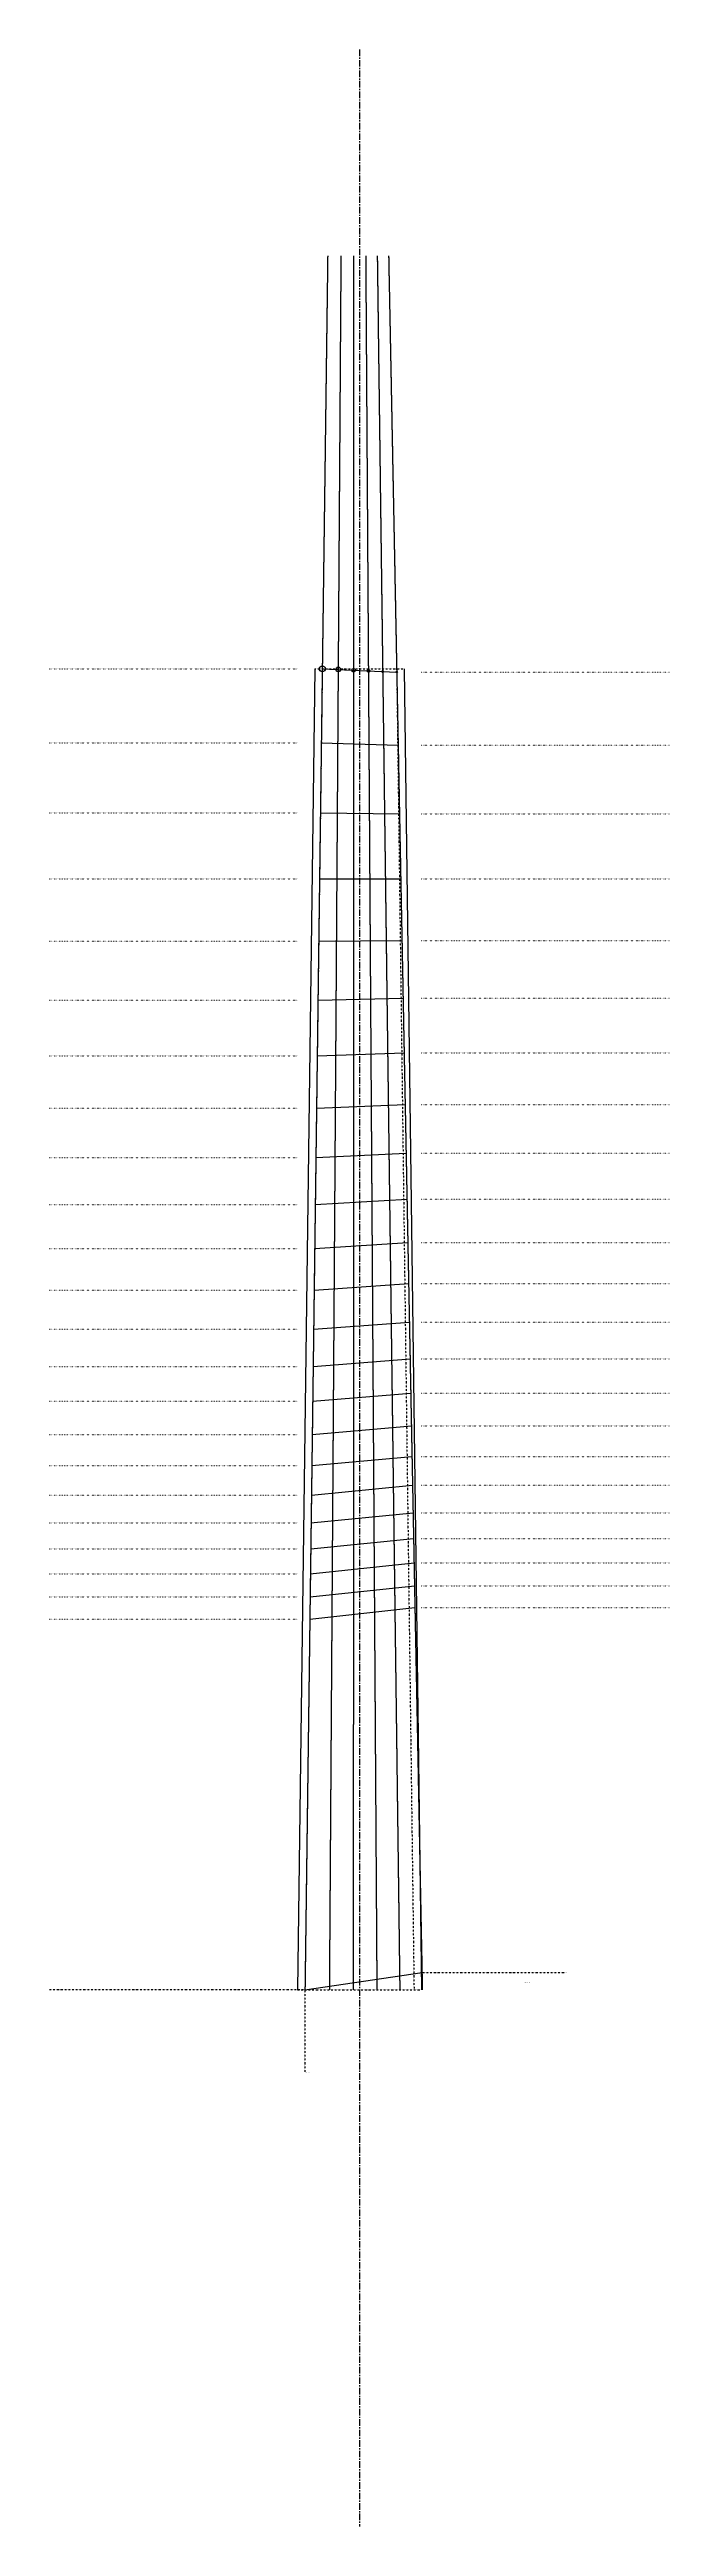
# Model space of a CAD drawing. Header units: millimetres. Extents: x 0 to 300, y -150 to 1050.
import ezdxf

# ---------------------------------------------------------------- set-up
doc = ezdxf.new("R2010")
doc.units = ezdxf.units.MM
for name, pattern in [('CENTER', [5.08, 3.175, -0.635, 0.635, -0.635]), ('DASHED', [1.524, 1.27, -0.254]), ('DASHED2', [0.762, 0.635, -0.127]), ('DOT', [0.508, 0, -0.508]), ('DOT2', [0.254, 0, -0.254])]:
    doc.linetypes.add(name, pattern=pattern)
doc.styles.add('OpenSans', font='OpenSans-Regular.ttf')

msp = doc.modelspace()

# ---------------------------------------------------------------- linework, layer by layer
at = {"linetype": 'CENTER'}
msp.add_line((150, 1050), (150, -150), dxfattribs=at)
at = {"linetype": 'DASHED'}
for p, q in [((134.6, 950), (123.6, 110)), ((141, 950), (135.4, 110)), ((147.1, 950), (147, 110)), ((153, 950), (158.4, 110)), ((158.6, 950), (169.5, 110)), ((164.1, 950), (180.4, 110))]:
    msp.add_line(p, q, dxfattribs=at)
at = {"linetype": 'DASHED2'}
for p, q in [((134.6, 950), (123.6, 110)), ((141, 950), (135.4, 110)), ((147.1, 950), (147, 110)), ((153, 950), (158.4, 110)), ((158.6, 950), (169.5, 110)), ((164.1, 950), (180.4, 110))]:
    msp.add_line(p, q, dxfattribs=at)
at = {"linetype": 'DOT'}
for p, q in [((0, 750), (120, 750)), ((180, 748.4), (300, 748.4)), ((0, 714.1), (120, 714.1)), ((180, 713), (300, 713)), ((0, 680.2), (120, 680.2)), ((180, 679.7), (300, 679.7)), ((0, 648.2), (120, 648.2)), ((180, 648.2), (300, 648.2)), ((0, 618), (120, 618)), ((180, 618.4), (300, 618.4)), ((0, 589.5), (120, 589.5)), ((180, 590.4), (300, 590.4)), ((0, 562.5), (120, 562.5)), ((180, 563.9), (300, 563.9)), ((0, 537.1), (120, 537.1)), ((180, 538.9), (300, 538.9)), ((0, 513.2), (120, 513.2)), ((180, 515.3), (300, 515.3)), ((180, 493), (300, 493)), ((0, 490.5), (120, 490.5)), ((0, 469.2), (120, 469.2)), ((180, 472), (300, 472)), ((0, 449), (120, 449)), ((180, 452.1), (300, 452.1)), ((180, 433.4), (300, 433.4)), ((0, 430), (120, 430)), ((0, 412), (120, 412)), ((180, 415.7), (300, 415.7)), ((180, 399), (300, 399)), ((0, 395.1), (120, 395.1)), ((0, 379.1), (120, 379.1)), ((180, 383.3), (300, 383.3)), ((0, 364), (120, 364)), ((180, 368.4), (300, 368.4)), ((0, 349.7), (120, 349.7)), ((180, 354.4), (300, 354.4)), ((0, 336.3), (120, 336.3)), ((180, 341.1), (300, 341.1)), ((180, 328.6), (300, 328.6)), ((0, 323.6), (120, 323.6)), ((180, 316.8), (300, 316.8)), ((0, 311.6), (120, 311.6)), ((0, 300.3), (120, 300.3)), ((180, 305.7), (300, 305.7)), ((0, 289.6), (120, 289.6)), ((180, 295.2), (300, 295.2))]:
    msp.add_line(p, q, dxfattribs=at)
for p, q in [((128.4, 750), (120, 110)), ((132, 750), (168, 748.4)), ((171.6, 750), (180, 110)), ((131.5, 714.1), (168.7, 713)), ((131.1, 680.2), (169.4, 679.7)), ((130.7, 648.2), (170, 648.2)), ((130.3, 618), (170.6, 618.4)), ((129.9, 589.5), (171.1, 590.4)), ((129.5, 562.5), (171.6, 563.9)), ((129.2, 537.1), (172.1, 538.9)), ((128.9, 513.2), (172.6, 515.3)), ((128.6, 490.5), (173, 493)), ((128.3, 469.2), (173.4, 472)), ((128, 449), (173.8, 452.1)), ((127.8, 430), (174.2, 433.4)), ((127.5, 412), (174.5, 415.7)), ((127.3, 395.1), (174.8, 399)), ((127.1, 379.1), (175.1, 383.3)), ((126.9, 364), (175.4, 368.4)), ((126.7, 349.7), (175.7, 354.4)), ((126.5, 336.3), (175.9, 341.1)), ((126.4, 323.6), (176.2, 328.6)), ((126.2, 311.6), (176.4, 316.8)), ((126.1, 300.3), (176.6, 305.7)), ((125.9, 289.6), (176.8, 295.2)), ((123.6, 110), (180.3, 118.4)), ((123.6, 110), (180.3, 118.4))]:
    msp.add_line(p, q)
at = {"linetype": 'DOT2'}
for p, q in [((132, 750), (123.6, 110)), ((128.4, 750), (171.6, 750)), ((168, 750), (176.4, 110)), ((123.6, 110), (0, 110)), ((120, 110), (180, 110)), ((123.6, 110), (123.6, 70)), ((180.3, 118.4), (250, 118.4))]:
    msp.add_line(p, q, dxfattribs=at)
for centre, radius in [((132, 750), 1.42), ((139.7, 749.7), 1.14), ((147.1, 749.3), 0.889), ((154.3, 749), 0.66), ((161.2, 748.7), 0.432), ((168, 748.4), 0.33)]:
    msp.add_circle(centre, radius)

# ---------------------------------------------------------------- texts
at = {"char_height": 0.1, "attachment_point": 1, "style": 'OpenSans'}
for s, insert in [('0 : 0.0 mm', (50, 750)), ('0 : 1.591 mm', (260, 748.4)), ('1 : 35.92 mm', (50, 714.1)), ('1 : 36.95 mm', (260, 713)), ('2 : 69.825 mm', (50, 680.2)), ('2 : 70.325 mm', (260, 679.7)), ('3 : 101.826 mm', (50, 648.2)), ('3 : 101.826 mm', (260, 648.2)), ('4 : 132.032 mm', (50, 618)), ('4 : 131.56 mm', (260, 618.4)), ('5 : 160.542 mm', (50, 589.5)), ('5 : 159.624 mm', (260, 590.4)), ('6 : 187.452 mm', (50, 562.5)), ('6 : 186.114 mm', (260, 563.9)), ('7 : 212.851 mm', (50, 537.1)), ('7 : 211.116 mm', (260, 538.9)), ('8 : 236.825 mm', (50, 513.2)), ('8 : 234.716 mm', (260, 515.3)), ('9 : 256.991 mm', (260, 493)), ('9 : 259.454 mm', (50, 490.5)), ('10 : 280.812 mm', (50, 469.2)), ('10 : 278.015 mm', (260, 472)), ('11 : 300.972 mm', (50, 449)), ('11 : 297.86 mm', (260, 452.1)), ('12 : 316.591 mm', (260, 433.4)), ('12 : 320.0 mm', (50, 430)), ('13 : 337.96 mm', (50, 412)), ('13 : 334.271 mm', (260, 415.7)), ('14 : 350.958 mm', (260, 399)), ('14 : 354.912 mm', (50, 395.1)), ('15 : 370.913 mm', (50, 379.1)), ('15 : 366.709 mm', (260, 383.3)), ('16 : 386.016 mm', (50, 364)), ('16 : 381.575 mm', (260, 368.4)), ('17 : 400.271 mm', (50, 349.7)), ('17 : 395.608 mm', (260, 354.4)), ('18 : 413.726 mm', (50, 336.3)), ('18 : 408.852 mm', (260, 341.1)), ('19 : 421.354 mm', (260, 328.6)), ('19 : 426.426 mm', (50, 323.6)), ('20 : 433.153 mm', (260, 316.8)), ('20 : 438.413 mm', (50, 311.6)), ('21 : 449.727 mm', (50, 300.3)), ('21 : 444.291 mm', (260, 305.7)), ('22 : 460.406 mm', (50, 289.6)), ('22 : 454.803 mm', (260, 295.2)), ('640.0 mm', (50, 110)), ('Compensación/Compensation:1.59 mm', (230, 113.4)), ('631.59 mm', (250, 118.4)), ('Puente con entonación/Intonated Bridge', (123.6, 70))]:
    msp.add_mtext(s, dxfattribs=dict(at, insert=insert))

doc.saveas('drawing.dxf')
